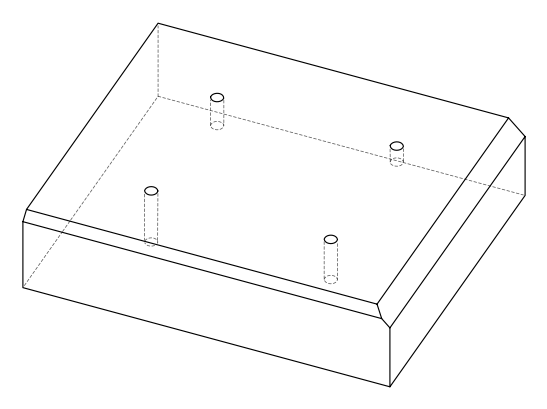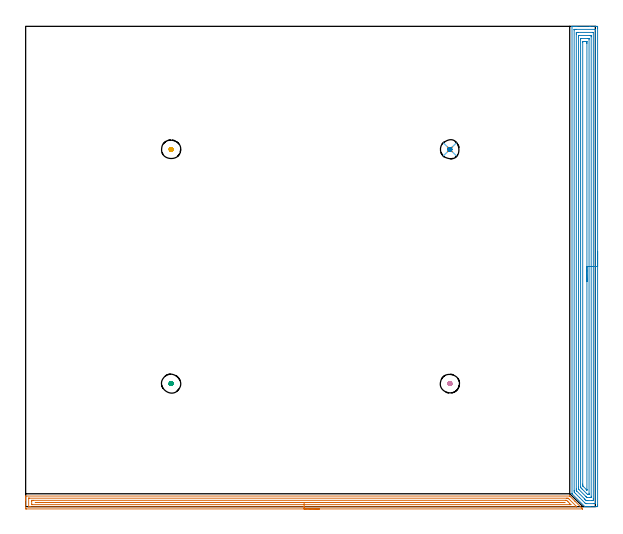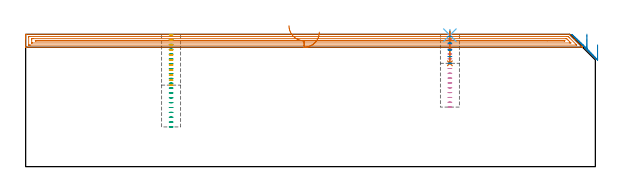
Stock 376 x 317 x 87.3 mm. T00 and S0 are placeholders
(PLAN: 8 operations, 4 tool changes, 29.8 min)
(1 AREA_MILL | FG_CHAMFER_SURFACE | UGT0205_001 | 11.77 min | 13465 mm3)
(2 AREA_MILL_1 | FG_CHAMFER_SURFACE_1 | UGT0205_001 | 15.46 min | 44880 mm3)
(3 MILL_BLIND_HOLE_FROM_SOLID_MATERIAL | STEP1POCKET | NXT0201_010 | Spiral | 0.96 min | 7493 mm3)
(4 MILL_BLIND_HOLE_FROM_SOLID_MATERIAL_1 | STEP1POCKET_1 | NXT0201_010 | Spiral | 0.77 min | 5890 mm3)
(5 MILL_BLIND_HOLE_FROM_SOLID_MATERIAL_2 | STEP1POCKET_2 | NXT0201_010 | Spiral | 0.53 min | 4107 mm3)
(6 SPOT_DRILL | STEP1POCKET_3 | NXT0321_9005460120000 | 0.03 min | 3 mm3)
(7 DRILL_BLIND_HOLE_INTO_CENTER | STEP1POCKET_3 | NXT0301_086 | 0.09 min | 1830 mm3)
(8 MILL_ROUGH_BLIND_HOLE_CONTOUR | STEP1POCKET_3 | NXT0201_010 | Spiral | 0.24 min | 512 mm3)
(TOOL UGT0205_001 | Chamfer Mill 20 x 3 x 45 deg. | D20 FL50 Z2)
(TOOL NXT0201_010 | ENDMILL 10mm [2P460-1000-NA 1630] | D10 FL30 Z6)
(TOOL NXT0321_9005460120000 | NC Spot Drill, 142deg, 12mm, Carbide, Uncoated | D12 PA142 FL30 Z2)
(TOOL NXT0301_086 | Carbide Drill 11.5mm [860.1-1150-035A1-MM 2214] | D11.5 PA140 FL55 Z2)
(OP 1 AREA_MILL)
G17 G21 G94 G90
T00 M6
G54
G17 G0 G90 X193.8 Y-1.5 S1061 M3
G43 Z97.3 H0
Z88.8
G94 G1 X193.762 Z87.928 F250.
X193.648 Z87.064
X193.459 Z86.212
X193.197 Z85.38
X192.863 Z84.574
X192.46 Z83.8
X191.992 Z83.064
X191.46 Z82.372
X190.871 Z81.729
X190.228 Z81.14
X189.536 Z80.608
X188.8 Z80.14
X188.026 Z79.737
X187.22 Z79.403
X186.388 Z79.141
X185.536 Z78.952
X184.672 Z78.838
X183.8 Z78.8
X0.621
X0.291 Y-1.498 Z78.801
X0.01 Y-1.494 Z78.804
X0. Y-1.176 Z79.122
Y4.059 Z84.353
Y4.591 Z84.888
Y4.931 Z85.227
Y5.463 Z85.759
Y5.803 Z86.098
Y6.483 Z86.783
Y6.747 Z87.047
X0.002 Y6.875 Z87.167
X0.01 Y6.997 Z87.288
X0.174 Y7. Z87.3
X358.937
X359.095 Y6.997 Z87.289
X359.183 Y6.918 Z87.215
X362.478 Y3.622 Z83.922
X366.842 Y-0.74 Z79.556
X366.979 Y-0.878 Z79.42
X367.135 Y-1.034 Z79.264
X367.278 Y-1.176 Z79.12
X367.426 Y-1.325 Z78.973
X367.582 Y-1.481 Z78.816
X367.592 Y-1.497 Z78.801
X367.591 Y-1.499 Z78.799
X367.535 Y-1.5 Z78.8
X367.426
X183.8
Y-0.086 Z80.214
X3.079
X2.408 Y-0.085 Z80.215
X2.182 Y-0.083 Z80.217
X2.056 Y-0.079 Z80.221
X2.009 Y-0.07 Z80.23
X2.007 Y-0.044 Z80.256
X2.001 Y0.094 Z80.394
Y5.329 Z85.629
X2.004 Y5.462 Z85.762
X2.01 Y5.567 Z85.867
X2.017 Y5.58 Z85.88
X2.032 Y5.582 Z85.882
X2.073 Y5.584 Z85.884
X2.408 Y5.586 Z85.886
X2.631
X357.15 Y5.585 Z85.885
X357.374 Y5.584 Z85.884
X358.044 Y5.579 Z85.879
X358.714 Y4.931 Z85.231
X358.937 Y4.712 Z85.012
X363.405 Y0.244 Z80.544
X363.688 Y-0.047 Z80.253
X363.714 Y-0.075 Z80.225
X363.693 Y-0.079 Z80.221
X363.598 Y-0.082 Z80.218
X363.405 Y-0.085 Z80.215
X183.8 Y-0.086 Z80.214
Y1.328 Z81.628
X4.31 Y1.329 Z81.629
X4.195 Y1.33 Z81.63
X4.08 Y1.333 Z81.633
X4.012 Y1.335 Z81.635
X4.007 Y1.378 Z81.678
X4.004 Y1.441 Z81.741
X4.001 Y1.631 Z81.931
X4. Y3.376 Z83.676
X4.007 Y4.059 Z84.359
X4.01 Y4.152 Z84.452
X4.017 Y4.165 Z84.465
X4.042 Y4.168 Z84.468
X4.081 Y4.17 Z84.47
X4.195 Y4.171 Z84.471
X4.973
X356.256
X356.372 Y4.17 Z84.47
X356.603 Y4.167 Z84.467
X357.027 Y4.16 Z84.46
X357.142 Y4.059 Z84.359
X357.15 Y4.051 Z84.351
X358.015 Y3.186 Z83.486
X358.937 Y2.264 Z82.564
X359.756 Y1.441 Z81.741
X359.831 Y1.362 Z81.662
X359.84 Y1.335 Z81.635
X358.937 Y1.329 Z81.629
X183.8 Y1.328 Z81.628
Y2.743 Z83.043
X6.436
X6.422 Y2.744 Z83.044
X6.334 Y2.749 Z83.049
X6.427 Y2.752 Z83.052
X6.861 Y2.757 Z83.057
X6.876
X355.348
X355.803 Y2.756 Z83.056
X355.816 Y2.755 Z83.055
X355.825 Y2.75 Z83.05
X355.815 Y2.745 Z83.045
X355.802 Y2.744 Z83.044
X344.228 Y2.743 Z83.043
X183.8
X182.928 Z83.081
X182.064 Z83.195
X181.212 Z83.383
X180.38 Z83.646
X179.574 Z83.98
X178.8 Z84.382
X178.064 Z84.851
X177.372 Z85.382
X176.729 Z85.972
X176.14 Z86.615
X175.608 Z87.307
X175.14 Z88.043
X174.737 Z88.816
X174.403 Z89.622
X174.141 Z90.454
X173.952 Z91.306
X173.838 Z92.171
X173.8 Z93.043
G0 Z97.3
M5
M2
(OP 2 AREA_MILL_1)
G17 G21 G94 G90
T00 M6
G54
G17 G0 G90 X377.5 Y168.5 S1061 M3
G43 Z97.3 H0
Z80.4
G94 G1 Y168.462 Z79.528 F250.
Y168.348 Z78.664
Y168.159 Z77.812
Y167.897 Z76.98
Y167.563 Z76.174
Y167.16 Z75.4
Y166.692 Z74.664
Y166.16 Z73.972
Y165.571 Z73.329
Y164.928 Z72.74
Y164.236 Z72.209
Y163.5 Z71.74
Y162.726 Z71.337
Y161.92 Z71.003
Y161.088 Z70.741
Y160.237 Z70.552
Y159.372 Z70.438
Y158.5 Z70.4
Y0.997
X377.499 Y0.6 Z70.401
X377.494 Y0.11 Z70.403
X377.491 Y0.009 Z70.406
X377.009 Y0. Z70.888
X372.587 Z75.307
X372.009 Z75.888
X371.703 Z76.194
X371.124 Z76.772
X370.819 Z77.077
X370.328 Z77.57
X370.207 Z77.693
X369.661 Z78.238
X369.096 Y0.01 Z78.803
X369.05 Y0.053 Z78.849
X368.945 Y0.154 Z78.953
X360.802 Y8.298 Z87.098
X360.649 Y8.453 Z87.248
X360.604 Y8.505 Z87.29
X360.6 Y8.629 Z87.3
Y316.846
X360.603 Y316.991 Z87.288
X360.616 Y316.993 Z87.275
X360.94 Y317. Z86.959
X361.364 Z86.535
X361.976 Z85.919
X363.166 Z84.731
X363.744 Z84.15
X372.443 Z75.455
X376.124 Z71.773
X376.414 Z71.483
X377.009 Y316.996 Z70.888
X377.492 Y316.991 Z70.406
X377.495 Y316.89 Z70.403
X377.499 Y316.4 Z70.401
X377.5 Y315.904 Z70.4
Y158.5
X376.086 Z71.814
Y2.385
X376.084 Y2.171 Z71.816
X376.081 Y2.065 Z71.819
X376.079 Y2.02 Z71.821
X376.002 Y2.01 Z71.898
X375.619 Y2.002 Z72.281
X375.24 Y2.001 Z72.66
X374.737 Y2. Z73.163
X370.315 Y2.001 Z77.585
X369.934 Y2.005 Z77.966
X369.555 Y2.01 Z78.345
X369.167 Y2.385 Z78.733
X365.597 Y5.953 Z82.303
X362.92 Y8.629 Z84.98
X362.86 Y8.69 Z85.04
X362.035 Y9.521 Z85.865
X362.015 Y10.373 Z85.885
Y10.413
X362.014 Y314.615 Z85.886
X362.016 Y314.829 Z85.884
X362.019 Y314.935 Z85.881
X362.021 Y314.98 Z85.879
X362.098 Y314.99 Z85.802
X362.481 Y314.998 Z85.419
X362.86 Y314.999 Z85.04
X363.363 Y315. Z84.537
X375.744 Y314.999 Z72.156
X375.968 Y314.995 Z71.932
X376.068 Y314.99 Z71.832
X376.079 Y314.987 Z71.821
X376.081 Y314.972 Z71.819
X376.084 Y314.927 Z71.816
X376.085 Y314.836 Z71.815
X376.086 Y314.654 Z71.814
Y158.5
X374.672 Z73.228
X374.671 Y5.061 Z73.229
X374.67 Y4.743 Z73.23
X374.666 Y4.169 Z73.234
X374.664 Y4.019 Z73.236
X374.517 Y4.006 Z73.383
X374.356 Y4.003 Z73.544
X373.639 Y4. Z74.261
X370.986 Z76.914
X370.819 Z77.081
X370.097 Y4.004 Z77.803
X370.02 Y4.01 Z77.88
X369.934 Y4.076 Z77.966
X369.834 Y4.169 Z78.066
X369.05 Y4.949 Z78.85
X368.938 Y5.061 Z78.962
X363.744 Y10.256 Z84.156
X363.59 Y10.413 Z84.31
X363.435 Y10.578 Z84.465
X363.433 Y10.727 Z84.467
X363.429 Y11.305 Z84.471
Y11.624
Y311.939
Y312.257
X363.434 Y312.831 Z84.466
X363.435 Y312.981 Z84.465
X363.583 Y312.994 Z84.317
X363.744 Y312.997 Z84.156
X364.461 Y313. Z83.439
X364.628 Z83.272
X374.356 Y312.999 Z73.544
X374.523 Y312.996 Z73.377
X374.634 Y312.991 Z73.266
X374.666 Y312.988 Z73.234
X374.667 Y312.975 Z73.233
X374.669 Y312.937 Z73.231
X374.671 Y312.831 Z73.229
X374.672 Y158.5 Z73.228
X373.257 Z74.643
Y6.845
X373.256 Y6.171 Z74.644
X373.253 Y6.073 Z74.647
X373.251 Y6.021 Z74.649
X373.214 Y6.01 Z74.686
X373.006 Y6.005 Z74.894
X372.587 Y6. Z75.313
X372.54 Z75.36
X370.819 Z77.081
X370.772 Z77.128
X370.563 Y6.006 Z77.337
X370.46 Y6.01 Z77.44
X370.263 Y6.197 Z77.637
X369.934 Y6.517 Z77.966
X369.604 Y6.845 Z78.296
X365.143 Y11.305 Z82.757
X365.019 Y11.431 Z82.881
X364.92 Y11.535 Z82.98
X364.857 Y11.603 Z83.043
X364.85 Y11.645 Z83.05
X364.844 Y11.98 Z83.056
X364.843 Y12.197 Z83.057
Y12.874
Y310.155
X364.844 Y310.83 Z83.056
X364.847 Y310.927 Z83.053
X364.849 Y310.979 Z83.051
X364.886 Y310.99 Z83.014
X365.094 Y310.994 Z82.806
X365.513 Y311. Z82.387
X365.56 Z82.34
X372.634 Z75.266
X373.018 Y310.997 Z74.882
X373.21 Y310.992 Z74.69
X373.251 Y310.989 Z74.649
X373.253 Y310.956 Z74.647
X373.255 Y310.9 Z74.645
X373.257 Y310.371 Z74.643
Y310.155
Y158.5
X371.843 Z76.057
Y8.488
X371.841 Y8.346 Z76.059
X371.836 Y8.064 Z76.064
X371.833 Y8.009 Z76.067
X371.819 Y8.006 Z76.081
X371.781 Y8.002 Z76.119
X371.703 Y8.001 Z76.197
X371.442 Y8. Z76.458
X371.13 Y8.003 Z76.77
X370.975 Y8.007 Z76.925
X370.899 Y8.012 Z77.001
X370.819 Y8.087 Z77.081
X370.27 Y8.629 Z77.63
X367.281 Y11.617 Z80.619
X366.703 Y12.197 Z81.197
X366.397 Y12.513 Z81.503
X366.264 Y12.67 Z81.636
X366.259 Y12.948 Z81.641
X366.257 Y13.09 Z81.643
Y308.512
X366.258 Y308.654 Z81.642
X366.264 Y308.936 Z81.636
X366.267 Y308.991 Z81.633
X366.281 Y308.994 Z81.619
X366.319 Y308.998 Z81.581
X366.397 Y308.999 Z81.503
X366.658 Y309. Z81.242
X370.819 Z77.081
X371.08 Z76.82
X371.703 Y308.993 Z76.197
X371.791 Y308.99 Z76.109
X371.836 Y308.976 Z76.064
X371.839 Y308.795 Z76.061
X371.842 Y308.512 Z76.058
X371.843 Y158.5 Z76.057
X370.429 Z77.471
X370.428 Y11.305 Z77.472
X370.426 Y11.01 Z77.474
X370.425 Y10.949 Z77.475
X370.423 Y10.937 Z77.477
X370.397 Y10.959 Z77.503
X370.326 Y11.026 Z77.574
X370.042 Y11.305 Z77.858
X369.934 Y11.413 Z77.966
X368.166 Y13.183 Z79.734
X367.772 Y13.588 Z80.128
X367.678 Y13.687 Z80.222
X367.675 Y13.816 Z80.225
X367.673 Y13.982 Z80.227
X367.671 Y14.48 Z80.229
Y14.874
X367.672 Y306.587 Z80.228
X367.673 Y306.836 Z80.227
X367.676 Y306.96 Z80.224
X367.678 Y306.984 Z80.222
X367.699 Y306.99 Z80.201
X367.759 Y306.996 Z80.141
X368.166 Y306.999 Z79.734
X368.64 Y307. Z79.26
X369.525 Z78.375
X369.934 Y306.999 Z77.966
X370.412 Y306.997 Z77.488
X370.421 Y306.99 Z77.479
X370.424 Y306.985 Z77.476
X370.427 Y306.587 Z77.473
X370.429 Y306.088 Z77.471
Y305.695
Y158.5
Y157.628 Z77.509
Y156.764 Z77.623
Y155.912 Z77.812
Y155.08 Z78.074
Y154.274 Z78.408
Y153.5 Z78.811
Y152.764 Z79.28
Y152.072 Z79.811
Y151.429 Z80.4
Y150.84 Z81.043
Y150.309 Z81.735
Y149.84 Z82.471
Y149.437 Z83.245
Y149.103 Z84.051
Y148.841 Z84.883
Y148.652 Z85.735
Y148.538 Z86.6
Y148.5 Z87.471
G0 Z97.3
M5
M2
(OP 3 MILL_BLIND_HOLE_FROM_SOLID_MATERIAL)
G17 G21 G94 G90
T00 M6
G54
G17 G0 G90 X96. Y81.2 S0 M3
G43 Z97.3 H1
Z87.095
G94 G3 X96.625 Y81.825 R0.625 F250.
X96. Y82.45 R0.625
X94.75 Y81.2 R1.25
X96. Y82.45 R-1.25
X95.375 Y81.825 R0.625
X96. Y81.2 R0.625
G0 Z83.89
G3 X96.625 Y81.825 R0.625
X96. Y82.45 R0.625
X94.75 Y81.2 R1.25
X96. Y82.45 R-1.25
X95.375 Y81.825 R0.625
X96. Y81.2 R0.625
G0 Z80.685
G3 X96.625 Y81.825 R0.625
X96. Y82.45 R0.625
X94.75 Y81.2 R1.25
X96. Y82.45 R-1.25
X95.375 Y81.825 R0.625
X96. Y81.2 R0.625
G0 Z77.48
G3 X96.625 Y81.825 R0.625
X96. Y82.45 R0.625
X94.75 Y81.2 R1.25
X96. Y82.45 R-1.25
X95.375 Y81.825 R0.625
X96. Y81.2 R0.625
G0 Z74.275
G3 X96.625 Y81.825 R0.625
X96. Y82.45 R0.625
X94.75 Y81.2 R1.25
X96. Y82.45 R-1.25
X95.375 Y81.825 R0.625
X96. Y81.2 R0.625
G0 Z71.07
G3 X96.625 Y81.825 R0.625
X96. Y82.45 R0.625
X94.75 Y81.2 R1.25
X96. Y82.45 R-1.25
X95.375 Y81.825 R0.625
X96. Y81.2 R0.625
G0 Z67.865
G3 X96.625 Y81.825 R0.625
X96. Y82.45 R0.625
X94.75 Y81.2 R1.25
X96. Y82.45 R-1.25
X95.375 Y81.825 R0.625
X96. Y81.2 R0.625
G0 Z64.66
G3 X96.625 Y81.825 R0.625
X96. Y82.45 R0.625
X94.75 Y81.2 R1.25
X96. Y82.45 R-1.25
X95.375 Y81.825 R0.625
X96. Y81.2 R0.625
G0 Z61.455
G3 X96.625 Y81.825 R0.625
X96. Y82.45 R0.625
X94.75 Y81.2 R1.25
X96. Y82.45 R-1.25
X95.375 Y81.825 R0.625
X96. Y81.2 R0.625
G0 Z58.25
G3 X96.625 Y81.825 R0.625
X96. Y82.45 R0.625
X94.75 Y81.2 R1.25
X96. Y82.45 R-1.25
X95.375 Y81.825 R0.625
X96. Y81.2 R0.625
G0 Z55.045
G3 X96.625 Y81.825 R0.625
X96. Y82.45 R0.625
X94.75 Y81.2 R1.25
X96. Y82.45 R-1.25
X95.375 Y81.825 R0.625
X96. Y81.2 R0.625
G0 Z51.84
G3 X96.625 Y81.825 R0.625
X96. Y82.45 R0.625
X94.75 Y81.2 R1.25
X96. Y82.45 R-1.25
X95.375 Y81.825 R0.625
X96. Y81.2 R0.625
G0 Z48.635
G3 X96.625 Y81.825 R0.625
X96. Y82.45 R0.625
X94.75 Y81.2 R1.25
X96. Y82.45 R-1.25
X95.375 Y81.825 R0.625
X96. Y81.2 R0.625
G0 Z45.43
G3 X96.625 Y81.825 R0.625
X96. Y82.45 R0.625
X94.75 Y81.2 R1.25
X96. Y82.45 R-1.25
X95.375 Y81.825 R0.625
X96. Y81.2 R0.625
G0 Z42.225
G3 X96.625 Y81.825 R0.625
X96. Y82.45 R0.625
X94.75 Y81.2 R1.25
X96. Y82.45 R-1.25
X95.375 Y81.825 R0.625
X96. Y81.2 R0.625
G0 Z39.02
G3 X96.625 Y81.825 R0.625
X96. Y82.45 R0.625
X94.75 Y81.2 R1.25
X96. Y82.45 R-1.25
X95.375 Y81.825 R0.625
X96. Y81.2 R0.625
G0 Z35.815
G3 X96.625 Y81.825 R0.625
X96. Y82.45 R0.625
X94.75 Y81.2 R1.25
X96. Y82.45 R-1.25
X95.375 Y81.825 R0.625
X96. Y81.2 R0.625
G0 Z32.61
G3 X96.625 Y81.825 R0.625
X96. Y82.45 R0.625
X94.75 Y81.2 R1.25
X96. Y82.45 R-1.25
X95.375 Y81.825 R0.625
X96. Y81.2 R0.625
G0 Z29.405
G3 X96.625 Y81.825 R0.625
X96. Y82.45 R0.625
X94.75 Y81.2 R1.25
X96. Y82.45 R-1.25
X95.375 Y81.825 R0.625
X96. Y81.2 R0.625
G0 Z26.2
G3 X96.625 Y81.825 R0.625
X96. Y82.45 R0.625
X94.75 Y81.2 R1.25
X96. Y82.45 R-1.25
X95.375 Y81.825 R0.625
X96. Y81.2 R0.625
G0 Z97.3
M5
M2
(OP 4 MILL_BLIND_HOLE_FROM_SOLID_MATERIAL_1)
G17 G21 G94 G90
T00 M6
G54
G17 G0 G90 X280. Y81.2 S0 M3
G43 Z97.3 H1
Z87.113
G94 G3 X280.625 Y81.825 R0.625 F250.
X280. Y82.45 R0.625
X278.75 Y81.2 R1.25
X280. Y82.45 R-1.25
X279.375 Y81.825 R0.625
X280. Y81.2 R0.625
G0 Z83.925
G3 X280.625 Y81.825 R0.625
X280. Y82.45 R0.625
X278.75 Y81.2 R1.25
X280. Y82.45 R-1.25
X279.375 Y81.825 R0.625
X280. Y81.2 R0.625
G0 Z80.738
G3 X280.625 Y81.825 R0.625
X280. Y82.45 R0.625
X278.75 Y81.2 R1.25
X280. Y82.45 R-1.25
X279.375 Y81.825 R0.625
X280. Y81.2 R0.625
G0 Z77.55
G3 X280.625 Y81.825 R0.625
X280. Y82.45 R0.625
X278.75 Y81.2 R1.25
X280. Y82.45 R-1.25
X279.375 Y81.825 R0.625
X280. Y81.2 R0.625
G0 Z74.363
G3 X280.625 Y81.825 R0.625
X280. Y82.45 R0.625
X278.75 Y81.2 R1.25
X280. Y82.45 R-1.25
X279.375 Y81.825 R0.625
X280. Y81.2 R0.625
G0 Z71.175
G3 X280.625 Y81.825 R0.625
X280. Y82.45 R0.625
X278.75 Y81.2 R1.25
X280. Y82.45 R-1.25
X279.375 Y81.825 R0.625
X280. Y81.2 R0.625
G0 Z67.988
G3 X280.625 Y81.825 R0.625
X280. Y82.45 R0.625
X278.75 Y81.2 R1.25
X280. Y82.45 R-1.25
X279.375 Y81.825 R0.625
X280. Y81.2 R0.625
G0 Z64.8
G3 X280.625 Y81.825 R0.625
X280. Y82.45 R0.625
X278.75 Y81.2 R1.25
X280. Y82.45 R-1.25
X279.375 Y81.825 R0.625
X280. Y81.2 R0.625
G0 Z61.613
G3 X280.625 Y81.825 R0.625
X280. Y82.45 R0.625
X278.75 Y81.2 R1.25
X280. Y82.45 R-1.25
X279.375 Y81.825 R0.625
X280. Y81.2 R0.625
G0 Z58.425
G3 X280.625 Y81.825 R0.625
X280. Y82.45 R0.625
X278.75 Y81.2 R1.25
X280. Y82.45 R-1.25
X279.375 Y81.825 R0.625
X280. Y81.2 R0.625
G0 Z55.238
G3 X280.625 Y81.825 R0.625
X280. Y82.45 R0.625
X278.75 Y81.2 R1.25
X280. Y82.45 R-1.25
X279.375 Y81.825 R0.625
X280. Y81.2 R0.625
G0 Z52.05
G3 X280.625 Y81.825 R0.625
X280. Y82.45 R0.625
X278.75 Y81.2 R1.25
X280. Y82.45 R-1.25
X279.375 Y81.825 R0.625
X280. Y81.2 R0.625
G0 Z48.863
G3 X280.625 Y81.825 R0.625
X280. Y82.45 R0.625
X278.75 Y81.2 R1.25
X280. Y82.45 R-1.25
X279.375 Y81.825 R0.625
X280. Y81.2 R0.625
G0 Z45.675
G3 X280.625 Y81.825 R0.625
X280. Y82.45 R0.625
X278.75 Y81.2 R1.25
X280. Y82.45 R-1.25
X279.375 Y81.825 R0.625
X280. Y81.2 R0.625
G0 Z42.488
G3 X280.625 Y81.825 R0.625
X280. Y82.45 R0.625
X278.75 Y81.2 R1.25
X280. Y82.45 R-1.25
X279.375 Y81.825 R0.625
X280. Y81.2 R0.625
G0 Z39.3
G3 X280.625 Y81.825 R0.625
X280. Y82.45 R0.625
X278.75 Y81.2 R1.25
X280. Y82.45 R-1.25
X279.375 Y81.825 R0.625
X280. Y81.2 R0.625
G0 Z97.3
M5
M2
(OP 5 MILL_BLIND_HOLE_FROM_SOLID_MATERIAL_2)
G17 G21 G94 G90
T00 M6
G54
G17 G0 G90 X96. Y235.8 S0 M3
G43 Z97.3 H1
Z86.982
G94 G3 X96.625 Y236.425 R0.625 F250.
X96. Y237.05 R0.625
X94.75 Y235.8 R1.25
X96. Y237.05 R-1.25
X95.375 Y236.425 R0.625
X96. Y235.8 R0.625
G0 Z83.664
G3 X96.625 Y236.425 R0.625
X96. Y237.05 R0.625
X94.75 Y235.8 R1.25
X96. Y237.05 R-1.25
X95.375 Y236.425 R0.625
X96. Y235.8 R0.625
G0 Z80.345
G3 X96.625 Y236.425 R0.625
X96. Y237.05 R0.625
X94.75 Y235.8 R1.25
X96. Y237.05 R-1.25
X95.375 Y236.425 R0.625
X96. Y235.8 R0.625
G0 Z77.027
G3 X96.625 Y236.425 R0.625
X96. Y237.05 R0.625
X94.75 Y235.8 R1.25
X96. Y237.05 R-1.25
X95.375 Y236.425 R0.625
X96. Y235.8 R0.625
G0 Z73.709
G3 X96.625 Y236.425 R0.625
X96. Y237.05 R0.625
X94.75 Y235.8 R1.25
X96. Y237.05 R-1.25
X95.375 Y236.425 R0.625
X96. Y235.8 R0.625
G0 Z70.391
G3 X96.625 Y236.425 R0.625
X96. Y237.05 R0.625
X94.75 Y235.8 R1.25
X96. Y237.05 R-1.25
X95.375 Y236.425 R0.625
X96. Y235.8 R0.625
G0 Z67.073
G3 X96.625 Y236.425 R0.625
X96. Y237.05 R0.625
X94.75 Y235.8 R1.25
X96. Y237.05 R-1.25
X95.375 Y236.425 R0.625
X96. Y235.8 R0.625
G0 Z63.755
G3 X96.625 Y236.425 R0.625
X96. Y237.05 R0.625
X94.75 Y235.8 R1.25
X96. Y237.05 R-1.25
X95.375 Y236.425 R0.625
X96. Y235.8 R0.625
G0 Z60.436
G3 X96.625 Y236.425 R0.625
X96. Y237.05 R0.625
X94.75 Y235.8 R1.25
X96. Y237.05 R-1.25
X95.375 Y236.425 R0.625
X96. Y235.8 R0.625
G0 Z57.118
G3 X96.625 Y236.425 R0.625
X96. Y237.05 R0.625
X94.75 Y235.8 R1.25
X96. Y237.05 R-1.25
X95.375 Y236.425 R0.625
X96. Y235.8 R0.625
G0 Z53.8
G3 X96.625 Y236.425 R0.625
X96. Y237.05 R0.625
X94.75 Y235.8 R1.25
X96. Y237.05 R-1.25
X95.375 Y236.425 R0.625
X96. Y235.8 R0.625
G0 Z97.3
M5
M2
(OP 6 SPOT_DRILL)
G17 G21 G94 G90
T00 M6
G54
G17 G0 G90 X280. Y235.8 S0 M3
G43 Z97.3 H0
G94 G81 G98 Z86.762 F250. R90.3
G80
M5
M2
(OP 7 DRILL_BLIND_HOLE_INTO_CENTER)
G17 G21 G94 G90
T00 M6
G54
G17 G0 G90 X280. Y235.8 S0 M3
G43 Z97.3 H1
G94 G81 G98 Z68.2 F250. R89.3
G80
M5
M2
(OP 8 MILL_ROUGH_BLIND_HOLE_CONTOUR)
G17 G21 G94 G90
T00 M6
G54
G17 G0 G90 X280. Y235.8 S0 M3
G43 Z97.3 H1
Z85.88
G94 G3 X280.625 Y236.425 R0.625 F250.
X280. Y237.05 R0.625
X278.75 Y235.8 R1.25
X280. Y237.05 R-1.25
X279.375 Y236.425 R0.625
X280. Y235.8 R0.625
G0 Z81.46
G3 X280.625 Y236.425 R0.625
X280. Y237.05 R0.625
X278.75 Y235.8 R1.25
X280. Y237.05 R-1.25
X279.375 Y236.425 R0.625
X280. Y235.8 R0.625
G0 Z77.04
G3 X280.625 Y236.425 R0.625
X280. Y237.05 R0.625
X278.75 Y235.8 R1.25
X280. Y237.05 R-1.25
X279.375 Y236.425 R0.625
X280. Y235.8 R0.625
G0 Z72.62
G3 X280.625 Y236.425 R0.625
X280. Y237.05 R0.625
X278.75 Y235.8 R1.25
X280. Y237.05 R-1.25
X279.375 Y236.425 R0.625
X280. Y235.8 R0.625
G0 Z68.2
G3 X280.625 Y236.425 R0.625
X280. Y237.05 R0.625
X278.75 Y235.8 R1.25
X280. Y237.05 R-1.25
X279.375 Y236.425 R0.625
X280. Y235.8 R0.625
G0 Z97.3
M5
M2
